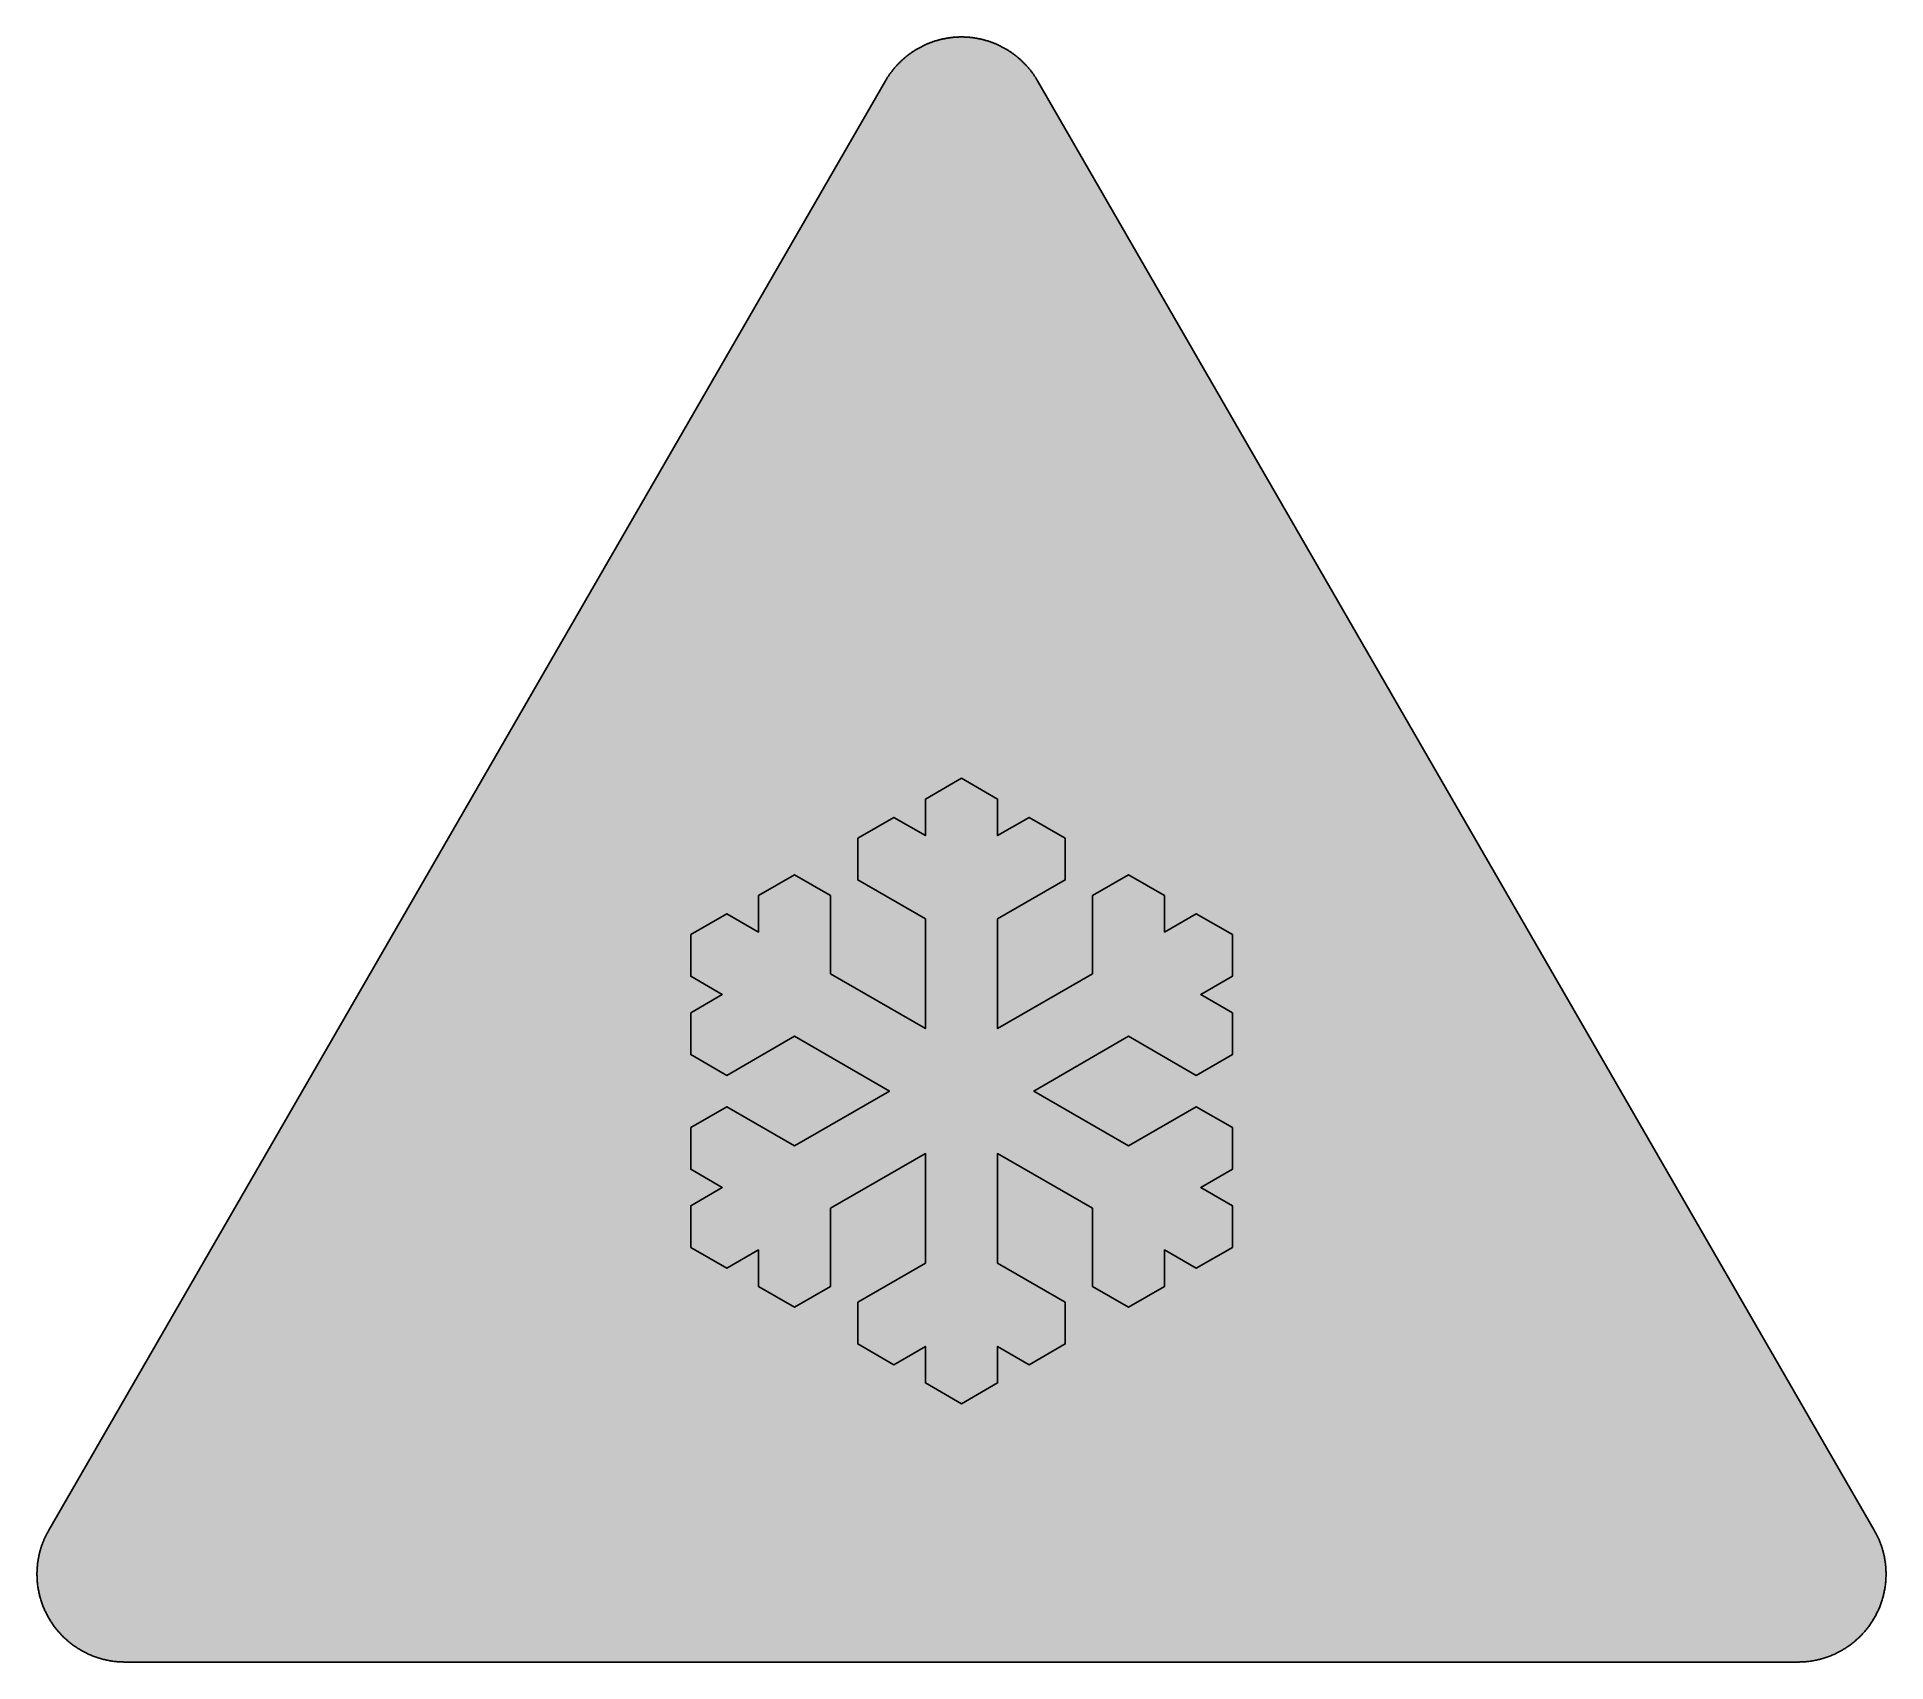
# Model space of a CAD drawing. Header units: millimetres. Extents: x 0 to 297, y 0 to 261.
import ezdxf

# ---------------------------------------------------------------- set-up
doc = ezdxf.new("R2010")
doc.units = ezdxf.units.MM

msp = doc.modelspace()

# ---------------------------------------------------------------- hatches: boundary and pattern name
for color, points in [(254, [(14.1633, 0.0526), (13.9878, 0.0533), (13.8125, 0.0559), (13.6373, 0.061), (13.462, 0.0686), (13.2893, 0.0787), (13.114, 0.0914), (12.9413, 0.1041), (12.7686, 0.1194), (12.5959, 0.1397), (12.4231, 0.16), (12.2504, 0.1803), (12.0777, 0.2057), (11.9075, 0.2337), (11.7373, 0.2616), (11.5672, 0.2921), (11.397, 0.3251), (11.2268, 0.3607), (11.0592, 0.3962), (10.8915, 0.4369), (10.7239, 0.4775), (10.5562, 0.5207), (10.3886, 0.5664), (10.2235, 0.6121), (10.0584, 0.6604), (9.8933, 0.7137), (9.7307, 0.7645), (9.5682, 0.8204), (9.4056, 0.8788), (9.2431, 0.9373), (9.083, 0.9982), (8.923, 1.0617), (8.763, 1.1252), (8.6055, 1.1938), (8.4455, 1.2624), (8.2906, 1.331), (8.1331, 1.4046), (7.9781, 1.4783), (7.8232, 1.5545), (7.6708, 1.6332), (7.5184, 1.7145), (7.366, 1.7958), (7.2161, 1.8796), (7.0663, 1.966), (6.919, 2.0549), (6.7716, 2.1438), (6.6243, 2.2352), (6.4795, 2.3266), (6.3348, 2.4232), (6.19, 2.5197), (6.0477, 2.6187), (5.908, 2.7178), (5.7683, 2.8219), (5.6286, 2.9261), (5.4915, 3.0302), (5.3543, 3.1394), (5.2197, 3.2487), (5.0851, 3.3579), (4.953, 3.4722), (4.8209, 3.5865), (4.6914, 3.7033), (4.5644, 3.8202), (4.4348, 3.9395), (4.3104, 4.0615), (4.1859, 4.1859), (4.0615, 4.3104), (3.9395, 4.4374), (3.8202, 4.5644), (3.7033, 4.6914), (3.5865, 4.8235), (3.4722, 4.953), (3.3579, 5.0876), (3.2487, 5.2197), (3.1369, 5.3543), (3.0302, 5.4915), (2.9235, 5.6286), (2.8194, 5.7683), (2.7178, 5.908), (2.6187, 6.0503), (2.5197, 6.19), (2.4232, 6.3348), (2.3266, 6.4795), (2.2352, 6.6243), (2.1438, 6.7716), (2.0523, 6.919), (1.966, 7.0663), (1.8796, 7.2161), (1.7958, 7.366), (1.7145, 7.5184), (1.6332, 7.6708), (1.5545, 7.8232), (1.4783, 7.9781), (1.4046, 8.1331), (1.331, 8.2906), (1.2598, 8.4455), (1.1913, 8.6055), (1.1252, 8.763), (1.0592, 8.923), (0.9982, 9.083), (0.9373, 9.2431), (0.8763, 9.4056), (0.8204, 9.5682), (0.7645, 9.7307), (0.7112, 9.8933), (0.6604, 10.0584), (0.6121, 10.2235), (0.5639, 10.3911), (0.5207, 10.5562), (0.4775, 10.7239), (0.4343, 10.8915), (0.3962, 11.0592), (0.3607, 11.2268), (0.3251, 11.397), (0.2921, 11.5672), (0.2616, 11.7373), (0.2311, 11.9075), (0.2057, 12.0802), (0.1803, 12.2504), (0.1575, 12.4231), (0.1372, 12.5959), (0.1194, 12.7686), (0.1041, 12.9413), (0.0889, 13.114), (0.0787, 13.2893), (0.0686, 13.462), (0.061, 13.6373), (0.0559, 13.8125), (0.0508, 13.9878), (0.0508, 14.163), (0.0508, 14.2773), (0.0533, 14.3942), (0.0559, 14.511), (0.0584, 14.6253), (0.0635, 14.7422), (0.0686, 14.859), (0.0737, 14.9733), (0.0813, 15.0901), (0.0889, 15.2044), (0.0991, 15.3187), (0.1092, 15.4356), (0.1194, 15.5499), (0.1321, 15.6642), (0.1448, 15.7785), (0.1575, 15.8953), (0.1727, 16.0096), (0.188, 16.1239), (0.2032, 16.2382), (0.221, 16.35), (0.2413, 16.4643), (0.2591, 16.5786), (0.2794, 16.6929), (0.2997, 16.8046), (0.3226, 16.9189), (0.3454, 17.0307), (0.3708, 17.145), (0.3937, 17.2568), (0.4191, 17.3685), (0.447, 17.4803), (0.475, 17.592), (0.5029, 17.7038), (0.5334, 17.8156), (0.5613, 17.9273), (0.5944, 18.0365), (0.6248, 18.1483), (0.6579, 18.2575), (0.6934, 18.3693), (0.7264, 18.4785), (0.762, 18.5877), (0.8001, 18.6969), (0.8382, 18.8062), (0.8763, 18.9128), (0.9144, 19.0221), (0.955, 19.1313), (0.9957, 19.238), (1.0389, 19.3446), (1.0795, 19.4539), (1.1252, 19.5605), (1.1684, 19.6647), (1.2141, 19.7714), (1.2598, 19.878), (1.3081, 19.9822), (1.3564, 20.0889), (1.4046, 20.193), (1.4554, 20.2971), (1.5062, 20.4013), (1.557, 20.5054), (1.6104, 20.607), (1.6637, 20.7112), (1.717, 20.8128), (1.7729, 20.9144), (1.8263, 21.016), (1.8847, 21.1176), (1.9406, 21.2192), (136.2523, 253.8501), (136.3091, 253.9492), (136.3675, 254.0483), (136.4285, 254.1473), (136.4894, 254.2464), (136.5504, 254.3454), (136.6139, 254.442), (136.6774, 254.5385), (136.7409, 254.635), (136.8044, 254.7315), (136.8704, 254.8255), (136.9365, 254.922), (137.0025, 255.016), (137.0711, 255.11), (137.1397, 255.2014), (137.2083, 255.2954), (137.2794, 255.3868), (137.3505, 255.4783), (137.4216, 255.5672), (137.4927, 255.6586), (137.5664, 255.7475), (137.6401, 255.8364), (137.7137, 255.9253), (137.7874, 256.0117), (137.8636, 256.098), (137.9398, 256.1844), (138.016, 256.2708), (138.0947, 256.3546), (138.1735, 256.4409), (138.2522, 256.5222), (138.3309, 256.606), (138.4122, 256.6899), (138.4935, 256.7711), (138.5748, 256.8524), (138.6586, 256.9312), (138.7399, 257.0124), (138.8237, 257.0912), (138.9075, 257.1699), (138.9939, 257.2461), (139.0802, 257.3249), (139.1641, 257.4011), (139.253, 257.4747), (139.3393, 257.5509), (139.4282, 257.6246), (139.5171, 257.6982), (139.606, 257.7719), (139.6949, 257.843), (139.7864, 257.9141), (139.8778, 257.9853), (139.9692, 258.0564), (140.0607, 258.125), (140.1547, 258.1935), (140.2486, 258.2596), (140.3426, 258.3282), (140.4366, 258.3942), (140.5331, 258.4602), (140.6296, 258.5237), (140.7262, 258.5872), (140.8227, 258.6507), (140.9192, 258.7142), (141.0183, 258.7752), (141.1173, 258.8362), (141.2164, 258.8946), (141.3154, 258.9555), (141.4145, 259.014), (141.5161, 259.0698), (141.6177, 259.1283), (141.7193, 259.1841), (141.8209, 259.2375), (141.9225, 259.2934), (142.0266, 259.3467), (142.1308, 259.3975), (142.2324, 259.4508), (142.3365, 259.5016), (142.4407, 259.5499), (142.5473, 259.6007), (142.6515, 259.6464), (142.7556, 259.6947), (142.8623, 259.7404), (142.969, 259.7861), (143.0757, 259.8318), (143.1823, 259.875), (143.289, 259.9182), (143.3957, 259.9588), (143.5049, 259.9995), (143.6116, 260.0401), (143.7208, 260.0808), (143.83, 260.1189), (143.9393, 260.1544), (144.0485, 260.1925), (144.1577, 260.2281), (144.2669, 260.2636), (144.3761, 260.2967), (144.4879, 260.3297), (144.5971, 260.3627), (144.7089, 260.3932), (144.8206, 260.4237), (144.9299, 260.4516), (145.0416, 260.4821), (145.1534, 260.5075), (145.2651, 260.5354), (145.3794, 260.5608), (145.4912, 260.5862), (145.603, 260.6091), (145.7173, 260.6319), (145.829, 260.6548), (145.9433, 260.6751), (146.0551, 260.6954), (146.1694, 260.7158), (146.2837, 260.7335), (146.398, 260.7513), (146.5123, 260.7666), (146.6266, 260.7818), (146.7409, 260.797), (146.8552, 260.8123), (146.9695, 260.825), (147.0838, 260.8351), (147.2006, 260.8478), (147.3149, 260.858), (147.4292, 260.8656), (147.5461, 260.8732), (147.6604, 260.8809), (147.7772, 260.8859), (147.8915, 260.8936), (148.0083, 260.8961), (148.1226, 260.9012), (148.2395, 260.9037), (148.3563, 260.9037), (148.4706, 260.9037), (148.5875, 260.9037), (148.7043, 260.9037), (148.8186, 260.9012), (148.9354, 260.8961), (149.0523, 260.8936), (149.1666, 260.8859), (149.2834, 260.8809), (149.3977, 260.8732), (149.512, 260.8656), (149.6289, 260.858), (149.7432, 260.8478), (149.8575, 260.8351), (149.9743, 260.825), (150.0886, 260.8123), (150.2029, 260.797), (150.3172, 260.7818), (150.4315, 260.7666), (150.5458, 260.7513), (150.6601, 260.7335), (150.7744, 260.7158), (150.8862, 260.6954), (151.0005, 260.6751), (151.1148, 260.6548), (151.2265, 260.6319), (151.3408, 260.6091), (151.4526, 260.5862), (151.5643, 260.5608), (151.6761, 260.5354), (151.7879, 260.5075), (151.8996, 260.4821), (152.0114, 260.4516), (152.1231, 260.4237), (152.2349, 260.3932), (152.3467, 260.3627), (152.4559, 260.3297), (152.5676, 260.2967), (152.6769, 260.2636), (152.7861, 260.2281), (152.8953, 260.1925), (153.0045, 260.1544), (153.1137, 260.1189), (153.223, 260.0808), (153.3296, 260.0401), (153.4389, 259.9995), (153.5455, 259.9588), (153.6548, 259.9182), (153.7614, 259.875), (153.8681, 259.8318), (153.9748, 259.7861), (154.0789, 259.7404), (154.1856, 259.6947), (154.2923, 259.6464), (154.3964, 259.6007), (154.5006, 259.5499), (154.6047, 259.5016), (154.7089, 259.4508), (154.813, 259.3975), (154.9171, 259.3467), (155.0187, 259.2934), (155.1203, 259.2375), (155.2245, 259.1841), (155.3261, 259.1283), (155.4251, 259.0698), (155.5267, 259.014), (155.6283, 258.9555), (155.7274, 258.8946), (155.8265, 258.8362), (155.9255, 258.7752), (156.022, 258.7142), (156.1211, 258.6507), (156.2176, 258.5872), (156.3141, 258.5237), (156.4107, 258.4602), (156.5046, 258.3942), (156.6012, 258.3282), (156.6951, 258.2596), (156.7866, 258.1935), (156.8806, 258.125), (156.972, 258.0564), (157.066, 257.9853), (157.1574, 257.9141), (157.2463, 257.843), (157.3378, 257.7719), (157.4267, 257.6982), (157.5156, 257.6246), (157.6019, 257.5509), (157.6908, 257.4747), (157.7772, 257.4011), (157.8635, 257.3249), (157.9499, 257.2461), (158.0337, 257.1699), (158.1201, 257.0912), (158.2039, 257.0124), (158.2852, 256.9312), (158.369, 256.8524), (158.4503, 256.7711), (158.5316, 256.6899), (158.6103, 256.606), (158.6916, 256.5222), (158.7703, 256.4409), (158.8491, 256.3546), (158.9253, 256.2708), (159.004, 256.1844), (159.0802, 256.098), (159.1539, 256.0117), (159.2301, 255.9253), (159.3037, 255.8364), (159.3774, 255.7475), (159.451, 255.6586), (159.5222, 255.5672), (159.5933, 255.4783), (159.6644, 255.3868), (159.7355, 255.2954), (159.8041, 255.2014), (159.8727, 255.11), (159.9387, 255.016), (160.0073, 254.922), (160.0733, 254.8255), (160.1368, 254.7315), (160.2029, 254.635), (160.2664, 254.5385), (160.3299, 254.442), (160.3908, 254.3454), (160.4543, 254.2464), (160.5153, 254.1473), (160.5737, 254.0483), (160.6347, 253.9492), (160.6906, 253.8476), (295.0023, 21.2192), (295.0591, 21.1176), (295.115, 21.016), (295.1709, 20.9144), (295.2267, 20.8128), (295.2801, 20.7112), (295.3334, 20.607), (295.3868, 20.5054), (295.4376, 20.4013), (295.4884, 20.2971), (295.5392, 20.193), (295.5874, 20.0889), (295.6357, 19.9822), (295.6814, 19.878), (295.7297, 19.7714), (295.7754, 19.6647), (295.8186, 19.5605), (295.8617, 19.4539), (295.9049, 19.3446), (295.9481, 19.238), (295.9887, 19.1313), (296.0294, 19.0221), (296.0675, 18.9128), (296.1056, 18.8062), (296.1437, 18.6969), (296.1792, 18.5877), (296.2148, 18.4785), (296.2504, 18.3693), (296.2834, 18.2575), (296.3164, 18.1483), (296.3494, 18.0365), (296.3799, 17.9273), (296.4104, 17.8156), (296.4409, 17.7038), (296.4688, 17.592), (296.4967, 17.4803), (296.5221, 17.3685), (296.5475, 17.2568), (296.5729, 17.145), (296.5958, 17.0307), (296.6212, 16.9189), (296.6415, 16.8046), (296.6644, 16.6929), (296.6822, 16.5786), (296.7025, 16.4643), (296.7203, 16.35), (296.738, 16.2382), (296.7558, 16.1239), (296.7711, 16.0096), (296.7838, 15.8953), (296.799, 15.7785), (296.8117, 15.6642), (296.8244, 15.5499), (296.8346, 15.4356), (296.8447, 15.3187), (296.8523, 15.2044), (296.86, 15.0901), (296.8676, 14.9733), (296.8752, 14.859), (296.8803, 14.7422), (296.8828, 14.6253), (296.8879, 14.511), (296.8904, 14.3942), (296.8904, 14.2773), (296.8904, 14.163), (296.8904, 13.9878), (296.8879, 13.8125), (296.8828, 13.6373), (296.8752, 13.462), (296.865, 13.2893), (296.8523, 13.114), (296.8396, 12.9413), (296.8219, 12.7686), (296.8041, 12.5959), (296.7838, 12.4231), (296.7609, 12.2504), (296.738, 12.0802), (296.7101, 11.9075), (296.6822, 11.7373), (296.6517, 11.5672), (296.6187, 11.397), (296.5831, 11.2268), (296.545, 11.0592), (296.5069, 10.8915), (296.4663, 10.7239), (296.4231, 10.5562), (296.3774, 10.3911), (296.3316, 10.2235), (296.2808, 10.0584), (296.23, 9.8933), (296.1767, 9.7307), (296.1234, 9.5682), (296.0649, 9.4056), (296.0065, 9.2431), (295.9456, 9.083), (295.8821, 8.923), (295.8186, 8.763), (295.75, 8.6055), (295.6814, 8.4455), (295.6103, 8.2906), (295.5392, 8.1331), (295.463, 7.9781), (295.3868, 7.8232), (295.3106, 7.6708), (295.2293, 7.5184), (295.148, 7.366), (295.0642, 7.2161), (294.9778, 7.0663), (294.8889, 6.919), (294.8, 6.7716), (294.7086, 6.6243), (294.6146, 6.4795), (294.5206, 6.3348), (294.4241, 6.19), (294.325, 6.0503), (294.226, 5.908), (294.1218, 5.7683), (294.0177, 5.6286), (293.9136, 5.4915), (293.8043, 5.3543), (293.6951, 5.2197), (293.5859, 5.0876), (293.4716, 4.953), (293.3573, 4.8235), (293.2405, 4.6914), (293.1236, 4.5644), (293.0042, 4.4374), (292.8823, 4.3104), (292.7579, 4.1859), (292.6334, 4.0615), (292.5089, 3.9395), (292.3794, 3.8202), (292.2524, 3.7033), (292.1203, 3.5865), (291.9908, 3.4722), (291.8562, 3.3579), (291.7241, 3.2487), (291.5895, 3.1394), (291.4523, 3.0302), (291.3151, 2.9261), (291.1754, 2.8219), (291.0357, 2.7178), (290.8935, 2.6187), (290.7513, 2.5197), (290.609, 2.4232), (290.4642, 2.3266), (290.3195, 2.2352), (290.1721, 2.1438), (290.0248, 2.0549), (289.8775, 1.966), (289.7276, 1.8796), (289.5778, 1.7958), (289.4254, 1.7145), (289.273, 1.6332), (289.118, 1.5545), (288.9656, 1.4783), (288.8107, 1.4046), (288.6532, 1.331), (288.4957, 1.2624), (288.3383, 1.1938), (288.1808, 1.1252), (288.0208, 1.0617), (287.8607, 0.9982), (287.7007, 0.9373), (287.5382, 0.8788), (287.3756, 0.8204), (287.213, 0.7645), (287.0479, 0.7137), (286.8854, 0.6604), (286.7203, 0.6121), (286.5526, 0.5664), (286.3875, 0.5207), (286.2199, 0.4775), (286.0523, 0.4369), (285.8846, 0.3962), (285.7144, 0.3607), (285.5468, 0.3251), (285.3766, 0.2921), (285.2064, 0.2616), (285.0363, 0.2337), (284.8635, 0.2057), (284.6934, 0.1803), (284.5206, 0.16), (284.3479, 0.1397), (284.1752, 0.1194), (284.0025, 0.1041), (283.8272, 0.0914), (283.6545, 0.0787), (283.4792, 0.0686), (283.3065, 0.061), (283.1313, 0.0559), (282.956, 0.0533), (282.7807, 0.0508)]), (59, [(148.4725, 141.9105), (154.2658, 138.5658), (154.2658, 132.7037), (159.3427, 135.6349), (165.1346, 132.2903), (165.1346, 125.6012), (154.2658, 119.3257), (154.2658, 101.7408), (169.496, 110.5341), (169.496, 123.0838), (175.2879, 126.4282), (181.0812, 123.0838), (181.0812, 117.2228), (186.1577, 120.1526), (191.9496, 116.8097), (191.9496, 110.1206), (186.8731, 107.1894), (191.9496, 104.2582), (191.9496, 97.5695), (186.1577, 94.2248), (175.2879, 100.5004), (160.0577, 91.7071), (175.2879, 82.9141), (186.1577, 89.1896), (191.9496, 85.845), (191.9496, 79.1559), (186.8731, 76.2265), (191.9496, 73.2952), (191.9496, 66.6062), (186.1577, 63.2619), (181.0812, 66.1928), (181.0812, 60.3307), (175.2879, 56.986), (169.496, 60.3307), (169.496, 72.8818), (154.2658, 81.6737), (154.2658, 64.0884), (165.1346, 57.8129), (165.1346, 51.1239), (159.3427, 47.7795), (154.2658, 50.7104), (154.2658, 44.8483), (148.4725, 41.504), (142.6806, 44.8483), (142.6806, 50.7104), (137.6041, 47.7795), (131.8108, 51.1239), (131.8108, 57.8129), (142.6806, 64.0884), (142.6806, 81.6737), (127.4505, 72.8818), (127.4505, 60.3307), (121.6572, 56.986), (115.8656, 60.3307), (115.8656, 66.1928), (110.7888, 63.2619), (104.9955, 66.6062), (104.9955, 73.2952), (110.0723, 76.2265), (104.9955, 79.1559), (104.9955, 85.845), (110.7888, 89.1896), (121.6572, 82.9141), (136.8873, 91.7071), (121.6572, 100.5004), (110.7888, 94.2248), (104.9955, 97.5695), (104.9955, 104.2582), (110.0723, 107.1894), (104.9955, 110.1206), (104.9955, 116.8097), (110.7888, 120.1526), (115.8656, 117.2228), (115.8656, 123.0838), (121.6572, 126.4282), (127.4505, 123.0838), (127.4505, 110.5341), (142.6806, 101.7408), (142.6806, 119.3257), (131.8108, 125.6012), (131.8108, 132.2903), (137.6041, 135.6349), (142.6806, 132.7037), (142.6806, 138.5658)])]:
    msp.add_hatch(color=color).paths.add_polyline_path(points)
h = msp.add_hatch(color=22)
h.paths.add_polyline_path([(14.1633, 5.3442), (13.9344, 5.3467), (13.7084, 5.3543), (13.4849, 5.3696), (13.2613, 5.3873), (13.0378, 5.4127), (12.8194, 5.4458), (12.6009, 5.4813), (12.385, 5.522), (12.1717, 5.5677), (11.9583, 5.621), (11.7475, 5.6769), (11.5392, 5.7404), (11.3335, 5.8064), (11.1303, 5.8776), (10.9296, 5.9538), (10.729, 6.035), (10.5334, 6.1214), (10.3378, 6.2128), (10.1473, 6.3068), (9.9593, 6.4084), (9.7714, 6.5126), (9.5885, 6.6192), (9.4082, 6.7335), (9.2304, 6.8504), (9.0576, 6.9698), (8.8849, 7.0942), (8.7173, 7.2238), (8.5522, 7.3584), (8.3896, 7.493), (8.2321, 7.6352), (8.0772, 7.7775), (7.9273, 7.9273), (7.7775, 8.0772), (7.6352, 8.2321), (7.493, 8.3922), (7.3558, 8.5522), (7.2238, 8.7173), (7.0942, 8.8849), (6.9698, 9.0576), (6.8504, 9.2329), (6.7335, 9.4082), (6.6192, 9.5885), (6.5126, 9.7739), (6.4084, 9.9593), (6.3068, 10.1473), (6.2128, 10.3403), (6.1214, 10.5334), (6.035, 10.729), (5.9538, 10.9296), (5.8776, 11.1303), (5.8064, 11.3335), (5.7404, 11.5392), (5.6769, 11.7475), (5.621, 11.9583), (5.5677, 12.1717), (5.522, 12.385), (5.4813, 12.6009), (5.4432, 12.8194), (5.4127, 13.0404), (5.3873, 13.2613), (5.3696, 13.4849), (5.3543, 13.7084), (5.3467, 13.9344), (5.3416, 14.163), (5.3442, 14.2342), (5.3442, 14.3078), (5.3442, 14.3789), (5.3467, 14.4526), (5.3492, 14.5237), (5.3543, 14.5974), (5.3569, 14.6685), (5.3619, 14.7422), (5.367, 14.8133), (5.3721, 14.8869), (5.3797, 14.9581), (5.3848, 15.0292), (5.3924, 15.1003), (5.4, 15.174), (5.4102, 15.2451), (5.4178, 15.3162), (5.428, 15.3873), (5.4381, 15.4584), (5.4483, 15.5296), (5.461, 15.6007), (5.4737, 15.6718), (5.4864, 15.7429), (5.4991, 15.814), (5.5118, 15.8852), (5.527, 15.9563), (5.5423, 16.0249), (5.5575, 16.096), (5.5728, 16.1671), (5.5905, 16.2357), (5.6083, 16.3068), (5.6261, 16.3754), (5.6439, 16.444), (5.6617, 16.5151), (5.682, 16.5837), (5.7023, 16.6522), (5.7226, 16.7208), (5.7429, 16.7919), (5.7658, 16.8605), (5.7887, 16.9266), (5.8115, 16.9951), (5.8344, 17.0637), (5.8572, 17.1323), (5.8826, 17.2009), (5.908, 17.2669), (5.9334, 17.3355), (5.9588, 17.4015), (5.9868, 17.4676), (6.0147, 17.5362), (6.0427, 17.6022), (6.0706, 17.6682), (6.0985, 17.7343), (6.129, 17.8003), (6.1595, 17.8664), (6.19, 17.9299), (6.2205, 17.9959), (6.2509, 18.0619), (6.284, 18.1254), (6.317, 18.1915), (6.35, 18.255), (6.383, 18.3185), (6.4186, 18.382), (6.4541, 18.4455), (6.4897, 18.509), (6.5253, 18.5725), (140.8356, 251.2042), (140.909, 251.3305), (140.9852, 251.4549), (141.064, 251.5794), (141.1453, 251.7013), (141.2265, 251.8232), (141.3129, 251.9426), (141.3967, 252.0594), (141.4856, 252.1763), (141.5745, 252.2906), (141.666, 252.4023), (141.7599, 252.5141), (141.8539, 252.6233), (141.9504, 252.73), (142.0495, 252.8367), (142.1486, 252.9408), (142.2502, 253.0424), (142.3518, 253.144), (142.4559, 253.2431), (142.5626, 253.3396), (142.6693, 253.4336), (142.7785, 253.5276), (142.8877, 253.619), (142.9995, 253.7104), (143.1112, 253.7968), (143.2255, 253.8832), (143.3424, 253.967), (143.4592, 254.0483), (143.576, 254.1295), (143.6954, 254.2083), (143.8173, 254.2845), (143.9393, 254.3581), (144.0612, 254.4318), (144.1856, 254.5004), (144.3126, 254.569), (144.4371, 254.635), (144.5666, 254.701), (144.6936, 254.762), (144.8232, 254.823), (144.9553, 254.8814), (145.0848, 254.9373), (145.2194, 254.9906), (145.3515, 255.0414), (145.4861, 255.0922), (145.6207, 255.1405), (145.7579, 255.1836), (145.8951, 255.2268), (146.0322, 255.2675), (146.1694, 255.3081), (146.3091, 255.3437), (146.4488, 255.3792), (146.591, 255.4097), (146.7307, 255.4402), (146.873, 255.4681), (147.0152, 255.491), (147.16, 255.5138), (147.3022, 255.5342), (147.447, 255.5519), (147.5918, 255.5697), (147.7391, 255.5824), (147.8839, 255.5926), (148.0312, 255.6027), (148.176, 255.6078), (148.3233, 255.6104), (148.4706, 255.6129), (148.6179, 255.6104), (148.7653, 255.6078), (148.9126, 255.6027), (149.0599, 255.5926), (149.2047, 255.5824), (149.3495, 255.5697), (149.4942, 255.5519), (149.639, 255.5342), (149.7838, 255.5138), (149.926, 255.491), (150.0683, 255.4681), (150.2105, 255.4402), (150.3528, 255.4097), (150.4925, 255.3792), (150.6347, 255.3437), (150.7719, 255.3081), (150.9116, 255.2675), (151.0487, 255.2268), (151.1859, 255.1836), (151.323, 255.1405), (151.4577, 255.0922), (151.5923, 255.0414), (151.7244, 254.9906), (151.8564, 254.9373), (151.9885, 254.8814), (152.1206, 254.823), (152.2501, 254.762), (152.3771, 254.701), (152.5041, 254.635), (152.6311, 254.569), (152.7581, 254.5004), (152.8801, 254.4318), (153.0045, 254.3581), (153.1264, 254.2845), (153.2458, 254.2083), (153.3652, 254.1295), (153.4846, 254.0483), (153.6014, 253.967), (153.7157, 253.8832), (153.83, 253.7968), (153.9443, 253.7104), (154.0561, 253.619), (154.1653, 253.5276), (154.2745, 253.4336), (154.3812, 253.3396), (154.4879, 253.2431), (154.592, 253.144), (154.6936, 253.0424), (154.7952, 252.9408), (154.8943, 252.8367), (154.9933, 252.73), (155.0899, 252.6233), (155.1838, 252.5141), (155.2778, 252.4023), (155.3693, 252.2906), (155.4582, 252.1763), (155.5471, 252.0594), (155.6334, 251.9426), (155.7172, 251.8232), (155.7985, 251.7013), (155.8798, 251.5794), (155.9585, 251.4549), (156.0347, 251.3305), (156.1109, 251.2035), (290.4201, 18.5734), (290.4541, 18.509), (290.4896, 18.4455), (290.5252, 18.382), (290.5608, 18.3185), (290.5938, 18.255), (290.6268, 18.1915), (290.6598, 18.1254), (290.6903, 18.0619), (290.7233, 17.9959), (290.7538, 17.9299), (290.7843, 17.8664), (290.8148, 17.8003), (290.8452, 17.7343), (290.8732, 17.6682), (290.9011, 17.6022), (290.9291, 17.5362), (290.957, 17.4676), (290.9824, 17.4015), (291.0103, 17.3355), (291.0357, 17.2669), (291.0611, 17.2009), (291.084, 17.1323), (291.1094, 17.0637), (291.1323, 16.9951), (291.1551, 16.9266), (291.178, 16.8605), (291.1983, 16.7919), (291.2212, 16.7208), (291.2415, 16.6522), (291.2618, 16.5837), (291.2796, 16.5151), (291.2999, 16.444), (291.3177, 16.3754), (291.3355, 16.3068), (291.3532, 16.2357), (291.3685, 16.1671), (291.3863, 16.096), (291.4015, 16.0249), (291.4167, 15.9563), (291.4294, 15.8852), (291.4447, 15.814), (291.4574, 15.7429), (291.4701, 15.6718), (291.4828, 15.6007), (291.4929, 15.5296), (291.5031, 15.4584), (291.5133, 15.3873), (291.5234, 15.3162), (291.5336, 15.2451), (291.5412, 15.174), (291.5488, 15.1003), (291.5564, 15.0292), (291.5641, 14.9581), (291.5691, 14.8869), (291.5768, 14.8133), (291.5818, 14.7422), (291.5844, 14.6685), (291.5895, 14.5974), (291.592, 14.5237), (291.5945, 14.4526), (291.5971, 14.3789), (291.5996, 14.3078), (291.5996, 14.2342), (291.5996, 14.163), (291.5971, 13.9344), (291.5895, 13.7084), (291.5742, 13.4849), (291.5539, 13.2613), (291.5285, 13.0404), (291.498, 12.8194), (291.4625, 12.6009), (291.4218, 12.385), (291.3736, 12.1717), (291.3228, 11.9583), (291.2643, 11.7475), (291.2034, 11.5392), (291.1373, 11.3335), (291.0637, 11.1303), (290.9875, 10.9296), (290.9062, 10.729), (290.8198, 10.5334), (290.7309, 10.3403), (290.6344, 10.1473), (290.5354, 9.9593), (290.4312, 9.7739), (290.322, 9.5885), (290.2102, 9.4082), (290.0934, 9.2329), (289.974, 9.0576), (289.847, 8.8849), (289.72, 8.7173), (289.5854, 8.5522), (289.4482, 8.3922), (289.3085, 8.2321), (289.1638, 8.0772), (289.0164, 7.9273), (288.8666, 7.7775), (288.7116, 7.6352), (288.5516, 7.493), (288.3916, 7.3584), (288.2265, 7.2238), (288.0563, 7.0942), (287.8861, 6.9698), (287.7109, 6.8504), (287.5331, 6.7335), (287.3527, 6.6192), (287.1699, 6.5126), (286.9844, 6.4084), (286.7965, 6.3068), (286.6034, 6.2128), (286.4104, 6.1214), (286.2148, 6.035), (286.0142, 5.9538), (285.8135, 5.8776), (285.6103, 5.8064), (285.4046, 5.7404), (285.1963, 5.6769), (284.9855, 5.621), (284.7721, 5.5677), (284.5587, 5.522), (284.3428, 5.4813), (284.1244, 5.4458), (283.9034, 5.4127), (283.6824, 5.3873), (283.4589, 5.3696), (283.2354, 5.3543), (283.0093, 5.3467), (282.7807, 5.3442)])
h.paths.add_polyline_path([(44.716, 31.8026), (148.4725, 211.5167), (252.2305, 31.8026)], flags=16)

# ---------------------------------------------------------------- linework, layer by layer
at = {"color": 254}
msp.add_lwpolyline([(14.1633, 0.0526), (13.9878, 0.0533), (13.8125, 0.0559), (13.6373, 0.061), (13.462, 0.0686), (13.2893, 0.0787), (13.114, 0.0914), (12.9413, 0.1041), (12.7686, 0.1194), (12.5959, 0.1397), (12.4231, 0.16), (12.2504, 0.1803), (12.0777, 0.2057), (11.9075, 0.2337), (11.7373, 0.2616), (11.5672, 0.2921), (11.397, 0.3251), (11.2268, 0.3607), (11.0592, 0.3962), (10.8915, 0.4369), (10.7239, 0.4775), (10.5562, 0.5207), (10.3886, 0.5664), (10.2235, 0.6121), (10.0584, 0.6604), (9.8933, 0.7137), (9.7307, 0.7645), (9.5682, 0.8204), (9.4056, 0.8788), (9.2431, 0.9373), (9.083, 0.9982), (8.923, 1.0617), (8.763, 1.1252), (8.6055, 1.1938), (8.4455, 1.2624), (8.2906, 1.331), (8.1331, 1.4046), (7.9781, 1.4783), (7.8232, 1.5545), (7.6708, 1.6332), (7.5184, 1.7145), (7.366, 1.7958), (7.2161, 1.8796), (7.0663, 1.966), (6.919, 2.0549), (6.7716, 2.1438), (6.6243, 2.2352), (6.4795, 2.3266), (6.3348, 2.4232), (6.19, 2.5197), (6.0477, 2.6187), (5.908, 2.7178), (5.7683, 2.8219), (5.6286, 2.9261), (5.4915, 3.0302), (5.3543, 3.1394), (5.2197, 3.2487), (5.0851, 3.3579), (4.953, 3.4722), (4.8209, 3.5865), (4.6914, 3.7033), (4.5644, 3.8202), (4.4348, 3.9395), (4.3104, 4.0615), (4.1859, 4.1859), (4.0615, 4.3104), (3.9395, 4.4374), (3.8202, 4.5644), (3.7033, 4.6914), (3.5865, 4.8235), (3.4722, 4.953), (3.3579, 5.0876), (3.2487, 5.2197), (3.1369, 5.3543), (3.0302, 5.4915), (2.9235, 5.6286), (2.8194, 5.7683), (2.7178, 5.908), (2.6187, 6.0503), (2.5197, 6.19), (2.4232, 6.3348), (2.3266, 6.4795), (2.2352, 6.6243), (2.1438, 6.7716), (2.0523, 6.919), (1.966, 7.0663), (1.8796, 7.2161), (1.7958, 7.366), (1.7145, 7.5184), (1.6332, 7.6708), (1.5545, 7.8232), (1.4783, 7.9781), (1.4046, 8.1331), (1.331, 8.2906), (1.2598, 8.4455), (1.1913, 8.6055), (1.1252, 8.763), (1.0592, 8.923), (0.9982, 9.083), (0.9373, 9.2431), (0.8763, 9.4056), (0.8204, 9.5682), (0.7645, 9.7307), (0.7112, 9.8933), (0.6604, 10.0584), (0.6121, 10.2235), (0.5639, 10.3911), (0.5207, 10.5562), (0.4775, 10.7239), (0.4343, 10.8915), (0.3962, 11.0592), (0.3607, 11.2268), (0.3251, 11.397), (0.2921, 11.5672), (0.2616, 11.7373), (0.2311, 11.9075), (0.2057, 12.0802), (0.1803, 12.2504), (0.1575, 12.4231), (0.1372, 12.5959), (0.1194, 12.7686), (0.1041, 12.9413), (0.0889, 13.114), (0.0787, 13.2893), (0.0686, 13.462), (0.061, 13.6373), (0.0559, 13.8125), (0.0508, 13.9878), (0.0508, 14.163), (0.0508, 14.2773), (0.0533, 14.3942), (0.0559, 14.511), (0.0584, 14.6253), (0.0635, 14.7422), (0.0686, 14.859), (0.0737, 14.9733), (0.0813, 15.0901), (0.0889, 15.2044), (0.0991, 15.3187), (0.1092, 15.4356), (0.1194, 15.5499), (0.1321, 15.6642), (0.1448, 15.7785), (0.1575, 15.8953), (0.1727, 16.0096), (0.188, 16.1239), (0.2032, 16.2382), (0.221, 16.35), (0.2413, 16.4643), (0.2591, 16.5786), (0.2794, 16.6929), (0.2997, 16.8046), (0.3226, 16.9189), (0.3454, 17.0307), (0.3708, 17.145), (0.3937, 17.2568), (0.4191, 17.3685), (0.447, 17.4803), (0.475, 17.592), (0.5029, 17.7038), (0.5334, 17.8156), (0.5613, 17.9273), (0.5944, 18.0365), (0.6248, 18.1483), (0.6579, 18.2575), (0.6934, 18.3693), (0.7264, 18.4785), (0.762, 18.5877), (0.8001, 18.6969), (0.8382, 18.8062), (0.8763, 18.9128), (0.9144, 19.0221), (0.955, 19.1313), (0.9957, 19.238), (1.0389, 19.3446), (1.0795, 19.4539), (1.1252, 19.5605), (1.1684, 19.6647), (1.2141, 19.7714), (1.2598, 19.878), (1.3081, 19.9822), (1.3564, 20.0889), (1.4046, 20.193), (1.4554, 20.2971), (1.5062, 20.4013), (1.557, 20.5054), (1.6104, 20.607), (1.6637, 20.7112), (1.717, 20.8128), (1.7729, 20.9144), (1.8263, 21.016), (1.8847, 21.1176), (1.9406, 21.2192), (136.2523, 253.8501), (136.3091, 253.9492), (136.3675, 254.0483), (136.4285, 254.1473), (136.4894, 254.2464), (136.5504, 254.3454), (136.6139, 254.442), (136.6774, 254.5385), (136.7409, 254.635), (136.8044, 254.7315), (136.8704, 254.8255), (136.9365, 254.922), (137.0025, 255.016), (137.0711, 255.11), (137.1397, 255.2014), (137.2083, 255.2954), (137.2794, 255.3868), (137.3505, 255.4783), (137.4216, 255.5672), (137.4927, 255.6586), (137.5664, 255.7475), (137.6401, 255.8364), (137.7137, 255.9253), (137.7874, 256.0117), (137.8636, 256.098), (137.9398, 256.1844), (138.016, 256.2708), (138.0947, 256.3546), (138.1735, 256.4409), (138.2522, 256.5222), (138.3309, 256.606), (138.4122, 256.6899), (138.4935, 256.7711), (138.5748, 256.8524), (138.6586, 256.9312), (138.7399, 257.0124), (138.8237, 257.0912), (138.9075, 257.1699), (138.9939, 257.2461), (139.0802, 257.3249), (139.1641, 257.4011), (139.253, 257.4747), (139.3393, 257.5509), (139.4282, 257.6246), (139.5171, 257.6982), (139.606, 257.7719), (139.6949, 257.843), (139.7864, 257.9141), (139.8778, 257.9853), (139.9692, 258.0564), (140.0607, 258.125), (140.1547, 258.1935), (140.2486, 258.2596), (140.3426, 258.3282), (140.4366, 258.3942), (140.5331, 258.4602), (140.6296, 258.5237), (140.7262, 258.5872), (140.8227, 258.6507), (140.9192, 258.7142), (141.0183, 258.7752), (141.1173, 258.8362), (141.2164, 258.8946), (141.3154, 258.9555), (141.4145, 259.014), (141.5161, 259.0698), (141.6177, 259.1283), (141.7193, 259.1841), (141.8209, 259.2375), (141.9225, 259.2934), (142.0266, 259.3467), (142.1308, 259.3975), (142.2324, 259.4508), (142.3365, 259.5016), (142.4407, 259.5499), (142.5473, 259.6007), (142.6515, 259.6464), (142.7556, 259.6947), (142.8623, 259.7404), (142.969, 259.7861), (143.0757, 259.8318), (143.1823, 259.875), (143.289, 259.9182), (143.3957, 259.9588), (143.5049, 259.9995), (143.6116, 260.0401), (143.7208, 260.0808), (143.83, 260.1189), (143.9393, 260.1544), (144.0485, 260.1925), (144.1577, 260.2281), (144.2669, 260.2636), (144.3761, 260.2967), (144.4879, 260.3297), (144.5971, 260.3627), (144.7089, 260.3932), (144.8206, 260.4237), (144.9299, 260.4516), (145.0416, 260.4821), (145.1534, 260.5075), (145.2651, 260.5354), (145.3794, 260.5608), (145.4912, 260.5862), (145.603, 260.6091), (145.7173, 260.6319), (145.829, 260.6548), (145.9433, 260.6751), (146.0551, 260.6954), (146.1694, 260.7158), (146.2837, 260.7335), (146.398, 260.7513), (146.5123, 260.7666), (146.6266, 260.7818), (146.7409, 260.797), (146.8552, 260.8123), (146.9695, 260.825), (147.0838, 260.8351), (147.2006, 260.8478), (147.3149, 260.858), (147.4292, 260.8656), (147.5461, 260.8732), (147.6604, 260.8809), (147.7772, 260.8859), (147.8915, 260.8936), (148.0083, 260.8961), (148.1226, 260.9012), (148.2395, 260.9037), (148.3563, 260.9037), (148.4706, 260.9037), (148.5875, 260.9037), (148.7043, 260.9037), (148.8186, 260.9012), (148.9354, 260.8961), (149.0523, 260.8936), (149.1666, 260.8859), (149.2834, 260.8809), (149.3977, 260.8732), (149.512, 260.8656), (149.6289, 260.858), (149.7432, 260.8478), (149.8575, 260.8351), (149.9743, 260.825), (150.0886, 260.8123), (150.2029, 260.797), (150.3172, 260.7818), (150.4315, 260.7666), (150.5458, 260.7513), (150.6601, 260.7335), (150.7744, 260.7158), (150.8862, 260.6954), (151.0005, 260.6751), (151.1148, 260.6548), (151.2265, 260.6319), (151.3408, 260.6091), (151.4526, 260.5862), (151.5643, 260.5608), (151.6761, 260.5354), (151.7879, 260.5075), (151.8996, 260.4821), (152.0114, 260.4516), (152.1231, 260.4237), (152.2349, 260.3932), (152.3467, 260.3627), (152.4559, 260.3297), (152.5676, 260.2967), (152.6769, 260.2636), (152.7861, 260.2281), (152.8953, 260.1925), (153.0045, 260.1544), (153.1137, 260.1189), (153.223, 260.0808), (153.3296, 260.0401), (153.4389, 259.9995), (153.5455, 259.9588), (153.6548, 259.9182), (153.7614, 259.875), (153.8681, 259.8318), (153.9748, 259.7861), (154.0789, 259.7404), (154.1856, 259.6947), (154.2923, 259.6464), (154.3964, 259.6007), (154.5006, 259.5499), (154.6047, 259.5016), (154.7089, 259.4508), (154.813, 259.3975), (154.9171, 259.3467), (155.0187, 259.2934), (155.1203, 259.2375), (155.2245, 259.1841), (155.3261, 259.1283), (155.4251, 259.0698), (155.5267, 259.014), (155.6283, 258.9555), (155.7274, 258.8946), (155.8265, 258.8362), (155.9255, 258.7752), (156.022, 258.7142), (156.1211, 258.6507), (156.2176, 258.5872), (156.3141, 258.5237), (156.4107, 258.4602), (156.5046, 258.3942), (156.6012, 258.3282), (156.6951, 258.2596), (156.7866, 258.1935), (156.8806, 258.125), (156.972, 258.0564), (157.066, 257.9853), (157.1574, 257.9141), (157.2463, 257.843), (157.3378, 257.7719), (157.4267, 257.6982), (157.5156, 257.6246), (157.6019, 257.5509), (157.6908, 257.4747), (157.7772, 257.4011), (157.8635, 257.3249), (157.9499, 257.2461), (158.0337, 257.1699), (158.1201, 257.0912), (158.2039, 257.0124), (158.2852, 256.9312), (158.369, 256.8524), (158.4503, 256.7711), (158.5316, 256.6899), (158.6103, 256.606), (158.6916, 256.5222), (158.7703, 256.4409), (158.8491, 256.3546), (158.9253, 256.2708), (159.004, 256.1844), (159.0802, 256.098), (159.1539, 256.0117), (159.2301, 255.9253), (159.3037, 255.8364), (159.3774, 255.7475), (159.451, 255.6586), (159.5222, 255.5672), (159.5933, 255.4783), (159.6644, 255.3868), (159.7355, 255.2954), (159.8041, 255.2014), (159.8727, 255.11), (159.9387, 255.016), (160.0073, 254.922), (160.0733, 254.8255), (160.1368, 254.7315), (160.2029, 254.635), (160.2664, 254.5385), (160.3299, 254.442), (160.3908, 254.3454), (160.4543, 254.2464), (160.5153, 254.1473), (160.5737, 254.0483), (160.6347, 253.9492), (160.6906, 253.8476), (295.0023, 21.2192), (295.0591, 21.1176), (295.115, 21.016), (295.1709, 20.9144), (295.2267, 20.8128), (295.2801, 20.7112), (295.3334, 20.607), (295.3868, 20.5054), (295.4376, 20.4013), (295.4884, 20.2971), (295.5392, 20.193), (295.5874, 20.0889), (295.6357, 19.9822), (295.6814, 19.878), (295.7297, 19.7714), (295.7754, 19.6647), (295.8186, 19.5605), (295.8617, 19.4539), (295.9049, 19.3446), (295.9481, 19.238), (295.9887, 19.1313), (296.0294, 19.0221), (296.0675, 18.9128), (296.1056, 18.8062), (296.1437, 18.6969), (296.1792, 18.5877), (296.2148, 18.4785), (296.2504, 18.3693), (296.2834, 18.2575), (296.3164, 18.1483), (296.3494, 18.0365), (296.3799, 17.9273), (296.4104, 17.8156), (296.4409, 17.7038), (296.4688, 17.592), (296.4967, 17.4803), (296.5221, 17.3685), (296.5475, 17.2568), (296.5729, 17.145), (296.5958, 17.0307), (296.6212, 16.9189), (296.6415, 16.8046), (296.6644, 16.6929), (296.6822, 16.5786), (296.7025, 16.4643), (296.7203, 16.35), (296.738, 16.2382), (296.7558, 16.1239), (296.7711, 16.0096), (296.7838, 15.8953), (296.799, 15.7785), (296.8117, 15.6642), (296.8244, 15.5499), (296.8346, 15.4356), (296.8447, 15.3187), (296.8523, 15.2044), (296.86, 15.0901), (296.8676, 14.9733), (296.8752, 14.859), (296.8803, 14.7422), (296.8828, 14.6253), (296.8879, 14.511), (296.8904, 14.3942), (296.8904, 14.2773), (296.8904, 14.163), (296.8904, 13.9878), (296.8879, 13.8125), (296.8828, 13.6373), (296.8752, 13.462), (296.865, 13.2893), (296.8523, 13.114), (296.8396, 12.9413), (296.8219, 12.7686), (296.8041, 12.5959), (296.7838, 12.4231), (296.7609, 12.2504), (296.738, 12.0802), (296.7101, 11.9075), (296.6822, 11.7373), (296.6517, 11.5672), (296.6187, 11.397), (296.5831, 11.2268), (296.545, 11.0592), (296.5069, 10.8915), (296.4663, 10.7239), (296.4231, 10.5562), (296.3774, 10.3911), (296.3316, 10.2235), (296.2808, 10.0584), (296.23, 9.8933), (296.1767, 9.7307), (296.1234, 9.5682), (296.0649, 9.4056), (296.0065, 9.2431), (295.9456, 9.083), (295.8821, 8.923), (295.8186, 8.763), (295.75, 8.6055), (295.6814, 8.4455), (295.6103, 8.2906), (295.5392, 8.1331), (295.463, 7.9781), (295.3868, 7.8232), (295.3106, 7.6708), (295.2293, 7.5184), (295.148, 7.366), (295.0642, 7.2161), (294.9778, 7.0663), (294.8889, 6.919), (294.8, 6.7716), (294.7086, 6.6243), (294.6146, 6.4795), (294.5206, 6.3348), (294.4241, 6.19), (294.325, 6.0503), (294.226, 5.908), (294.1218, 5.7683), (294.0177, 5.6286), (293.9136, 5.4915), (293.8043, 5.3543), (293.6951, 5.2197), (293.5859, 5.0876), (293.4716, 4.953), (293.3573, 4.8235), (293.2405, 4.6914), (293.1236, 4.5644), (293.0042, 4.4374), (292.8823, 4.3104), (292.7579, 4.1859), (292.6334, 4.0615), (292.5089, 3.9395), (292.3794, 3.8202), (292.2524, 3.7033), (292.1203, 3.5865), (291.9908, 3.4722), (291.8562, 3.3579), (291.7241, 3.2487), (291.5895, 3.1394), (291.4523, 3.0302), (291.3151, 2.9261), (291.1754, 2.8219), (291.0357, 2.7178), (290.8935, 2.6187), (290.7513, 2.5197), (290.609, 2.4232), (290.4642, 2.3266), (290.3195, 2.2352), (290.1721, 2.1438), (290.0248, 2.0549), (289.8775, 1.966), (289.7276, 1.8796), (289.5778, 1.7958), (289.4254, 1.7145), (289.273, 1.6332), (289.118, 1.5545), (288.9656, 1.4783), (288.8107, 1.4046), (288.6532, 1.331), (288.4957, 1.2624), (288.3383, 1.1938), (288.1808, 1.1252), (288.0208, 1.0617), (287.8607, 0.9982), (287.7007, 0.9373), (287.5382, 0.8788), (287.3756, 0.8204), (287.213, 0.7645), (287.0479, 0.7137), (286.8854, 0.6604), (286.7203, 0.6121), (286.5526, 0.5664), (286.3875, 0.5207), (286.2199, 0.4775), (286.0523, 0.4369), (285.8846, 0.3962), (285.7144, 0.3607), (285.5468, 0.3251), (285.3766, 0.2921), (285.2064, 0.2616), (285.0363, 0.2337), (284.8635, 0.2057), (284.6934, 0.1803), (284.5206, 0.16), (284.3479, 0.1397), (284.1752, 0.1194), (284.0025, 0.1041), (283.8272, 0.0914), (283.6545, 0.0787), (283.4792, 0.0686), (283.3065, 0.061), (283.1313, 0.0559), (282.956, 0.0533), (282.7807, 0.0508), (14.1633, 0.0526)], dxfattribs=at)
at = {"color": 59}
msp.add_lwpolyline([(148.4725, 141.9105), (154.2658, 138.5658), (154.2658, 132.7037), (159.3427, 135.6349), (165.1346, 132.2903), (165.1346, 125.6012), (154.2658, 119.3257), (154.2658, 101.7408), (169.496, 110.5341), (169.496, 123.0838), (175.2879, 126.4282), (181.0812, 123.0838), (181.0812, 117.2228), (186.1577, 120.1526), (191.9496, 116.8097), (191.9496, 110.1206), (186.8731, 107.1894), (191.9496, 104.2582), (191.9496, 97.5695), (186.1577, 94.2248), (175.2879, 100.5004), (160.0577, 91.7071), (175.2879, 82.9141), (186.1577, 89.1896), (191.9496, 85.845), (191.9496, 79.1559), (186.8731, 76.2265), (191.9496, 73.2952), (191.9496, 66.6062), (186.1577, 63.2619), (181.0812, 66.1928), (181.0812, 60.3307), (175.2879, 56.986), (169.496, 60.3307), (169.496, 72.8818), (154.2658, 81.6737), (154.2658, 64.0884), (165.1346, 57.8129), (165.1346, 51.1239), (159.3427, 47.7795), (154.2658, 50.7104), (154.2658, 44.8483), (148.4725, 41.504), (142.6806, 44.8483), (142.6806, 50.7104), (137.6041, 47.7795), (131.8108, 51.1239), (131.8108, 57.8129), (142.6806, 64.0884), (142.6806, 81.6737), (127.4505, 72.8818), (127.4505, 60.3307), (121.6572, 56.986), (115.8656, 60.3307), (115.8656, 66.1928), (110.7888, 63.2619), (104.9955, 66.6062), (104.9955, 73.2952), (110.0723, 76.2265), (104.9955, 79.1559), (104.9955, 85.845), (110.7888, 89.1896), (121.6572, 82.9141), (136.8873, 91.7071), (121.6572, 100.5004), (110.7888, 94.2248), (104.9955, 97.5695), (104.9955, 104.2582), (110.0723, 107.1894), (104.9955, 110.1206), (104.9955, 116.8097), (110.7888, 120.1526), (115.8656, 117.2228), (115.8656, 123.0838), (121.6572, 126.4282), (127.4505, 123.0838), (127.4505, 110.5341), (142.6806, 101.7408), (142.6806, 119.3257), (131.8108, 125.6012), (131.8108, 132.2903), (137.6041, 135.6349), (142.6806, 132.7037), (142.6806, 138.5658), (148.4725, 141.9105)], dxfattribs=at)

doc.saveas('drawing.dxf')
